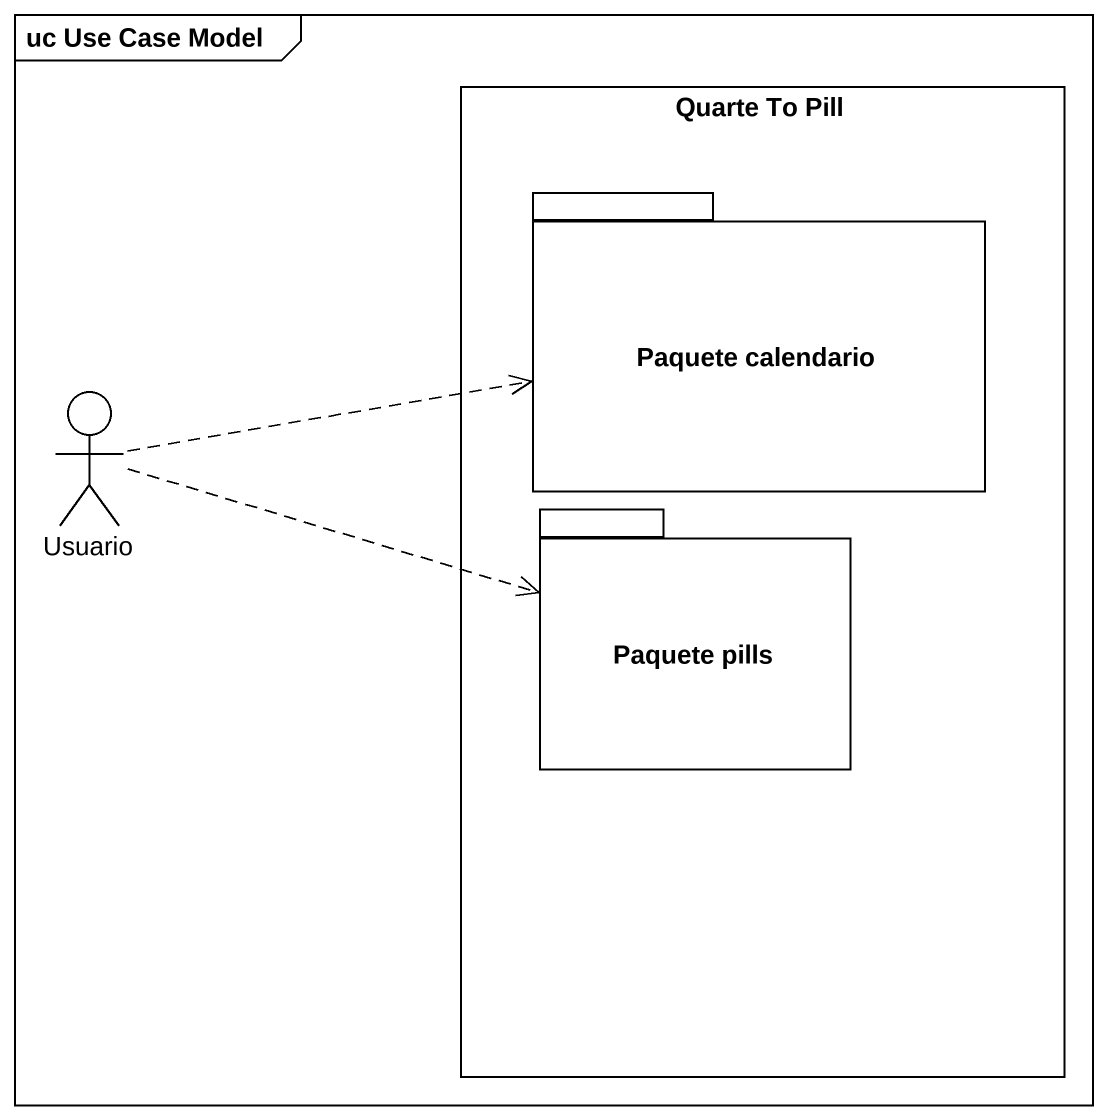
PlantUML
@startuml
mainframe uc Use Case Model
rectangle "Quarte To Pill" as Quarte_To_Pill {
  package "Paquete calendario" as Paquete_calendario {
  }
  package "Paquete pills" as Paquete_pills {
  }
}
actor Usuario
Usuario .right.> Paquete_calendario
Usuario .right.> Paquete_pills
@enduml
